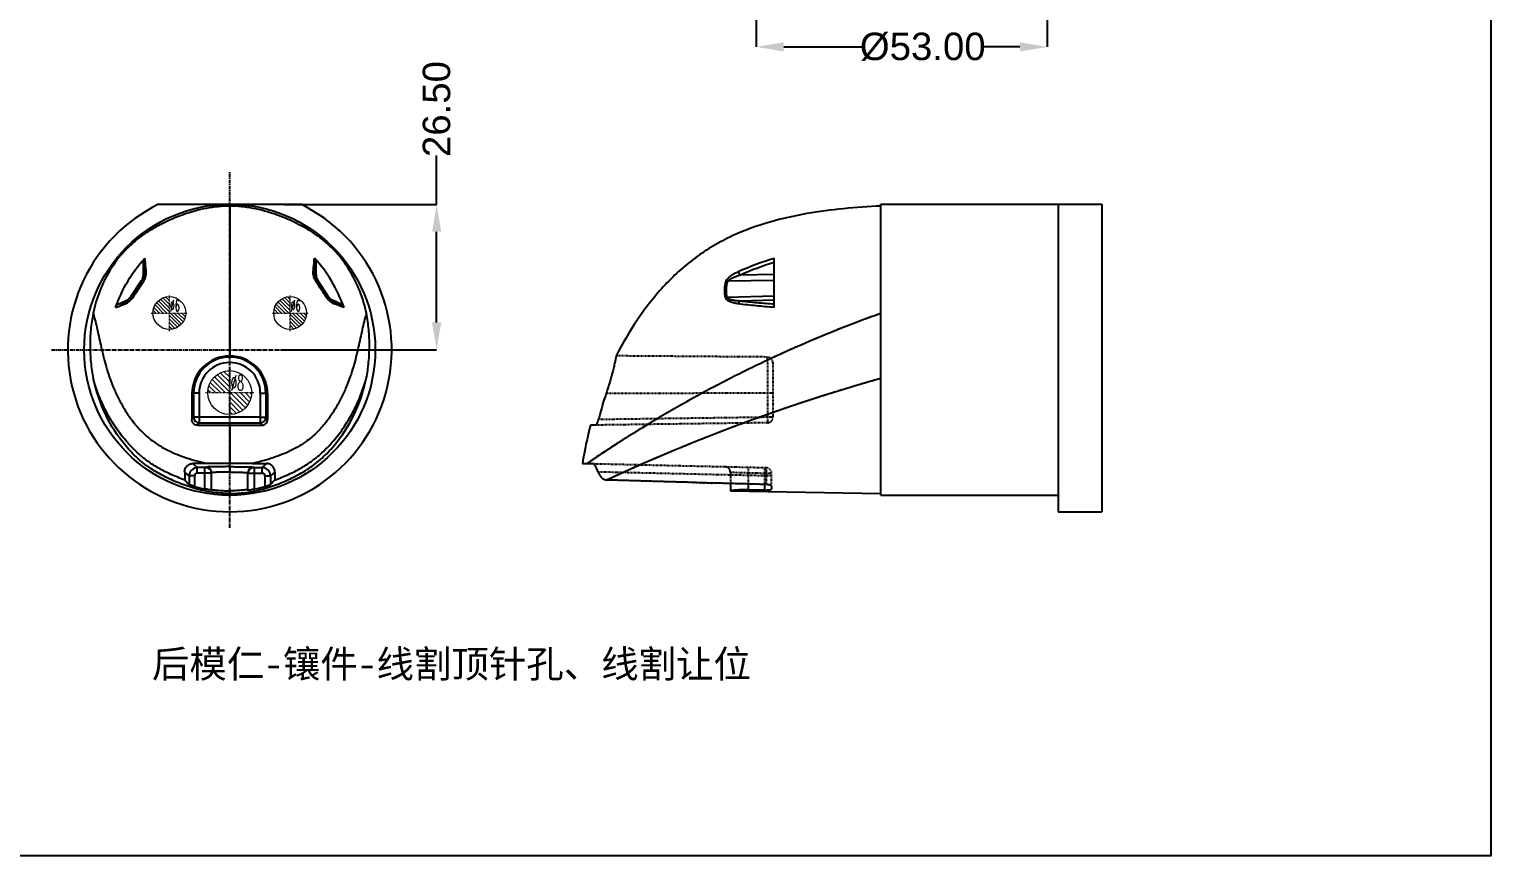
# Model space of a CAD drawing. Header units: millimetres. Extents: x 2617 to 3024, y 1470 to 1771.
# Drawn here: x 2757.8 to 3024, y 1469.7 to 1620.3 of the extents above; entities that cross this region are included whole.
import ezdxf
from ezdxf.enums import TextEntityAlignment as Align

# ---------------------------------------------------------------- set-up
doc = ezdxf.new("R2010")
doc.units = ezdxf.units.MM
doc.linetypes.add('CENTER', pattern=[0.6, 0.375, -0.075, 0.075, -0.075])
doc.linetypes.add('HIDDEN', pattern=[0.2, 0.1, -0.1])
doc.layers.add('DEFAULT_2', color=8, linetype='HIDDEN')
doc.layers.add('epin', color=13, linetype='Continuous', lineweight=9)
doc.styles.get("Standard").update_dxf_attribs({"font": 'arial.ttf'})
doc.styles.add('TXT05', font='txt.shx', dxfattribs={"width": 0.5, "bigfont": 'gbcbig.shx'})
doc.dimstyles.get("Standard").update_dxf_attribs({"dimtxt": 0.18, "dimasz": 0.18, "dimexe": 0.18, "dimexo": 0.0625, "dimgap": 0.09, "dimtad": 0, "dimtih": 1, "dimtoh": 1, "dimzin": 0, "dimdsep": 46, "dimtxsty": 'Standard', "dimcen": 0.09, "dimadec": 0, "dimazin": 0, "dimtfac": 1, "dimtofl": 0, "dimtmove": 0, "dimatfit": 3, "dimfxl": 0, "dimtolj": 1, "dimtzin": 0, "dimarcsym": 0})

# ---------------------------------------------------------------- blocks, each defined once
blk = doc.blocks.new('*D24')
at = {"color": 4, "lineweight": -2, "transparency": 16777216}
for p, q in [((2890.2, 1640.23), (2890.2, 1617.03)), ((2943.2, 1640.23), (2943.2, 1617.03)), ((2895.2, 1617.03), (2909.37, 1617.03)), ((2938.2, 1617.03), (2931.66, 1617.03))]:
    blk.add_line(p, q, dxfattribs=at)
at = {"color": 4, "transparency": 16777216}
for points in [[(2895.2, 1617.86), (2895.2, 1616.2), (2890.2, 1617.03)], [(2938.2, 1617.86), (2938.2, 1616.2), (2943.2, 1617.03)]]:
    blk.add_solid(points, dxfattribs=at)
at = {"layer": 'Defpoints', "color": 0, "transparency": 16777216}
for p in [(2890.2, 1640.23), (2943.2, 1640.23), (2890.2, 1617.03)]:
    blk.add_point(p, dxfattribs=at)
at = {"color": 6, "transparency": 16777216, "insert": (2920.51, 1617.03), "char_height": 5, "attachment_point": 5}
blk.add_mtext('\\A1;%%c53.00', dxfattribs=at)
blk = doc.blocks.new('epin_ejp_8')
at = {"layer": 'epin'}
h = blk.add_hatch(dxfattribs=at)
h.set_pattern_fill('_ANSI31', color=123, scale=0.2, angle=90, style=0)
h.set_pattern_definition([(135, (-1217.56114, 35.9661), (-0.4490128, -0.4490128), [])])
h.paths.add_polyline_path([(0, 4, 0.414214), (-4, 0), (0, 0)])
h.paths.add_polyline_path([(4, 0), (0, 0), (0, -4, 0.414214)])
at = {"layer": 'epin', "color": 1, "linetype": 'CENTER', "ltscale": 0.248791}
for p, q in [((0, -4.4), (0, 4.4)), ((-4.4, 0), (4.4, 0))]:
    blk.add_line(p, q, dxfattribs=at)
at = {"layer": 'epin'}
blk.add_circle((0, 0), 4, dxfattribs=at)
at = {"layer": 'epin', "color": 6, "style": 'TXT05', "width": 0.5}
blk.add_text('%%c8', height=2.8, dxfattribs=at).set_placement((0.16, 0.4))
blk = doc.blocks.new('epin_ejp_6')
at = {"layer": 'epin'}
h = blk.add_hatch(dxfattribs=at)
h.set_pattern_fill('_ANSI31', color=123, scale=0.15, angle=90, style=0)
h.set_pattern_definition([(135, (-648.39147, -667.1919), (-0.3367596, -0.3367596), [])])
h.paths.add_polyline_path([(0, 3, 0.4142136), (-3, 0), (0, 0)])
h.paths.add_polyline_path([(3, 0), (0, 0), (0, -3, 0.4142136)])
at = {"layer": 'epin', "color": 1, "linetype": 'CENTER', "ltscale": 0.12}
for p, q in [((0, -3.3), (0, 3.3)), ((-3.3, 0), (3.3, 0))]:
    blk.add_line(p, q, dxfattribs=at)
at = {"layer": 'epin'}
blk.add_circle((0, 0), 3, dxfattribs=at)
at = {"layer": 'epin', "color": 6, "style": 'TXT05', "width": 0.5}
blk.add_text('%%c6', height=2.1, dxfattribs=at).set_placement((0.995, 1.35), align=Align.MIDDLE)
blk = doc.blocks.new('*D35')
at = {"color": 4, "lineweight": -2, "transparency": 16777216}
for p, q in [((2831.98, 1588.35), (2831.98, 1597.24)), ((2804.15, 1588.35), (2831.98, 1588.35)), ((2831.98, 1566.85), (2831.98, 1583.35)), ((2804.15, 1561.85), (2831.98, 1561.85))]:
    blk.add_line(p, q, dxfattribs=at)
at = {"color": 4, "transparency": 16777216}
for points in [[(2831.15, 1583.35), (2832.82, 1583.35), (2831.98, 1588.35)], [(2831.15, 1566.85), (2832.82, 1566.85), (2831.98, 1561.85)]]:
    blk.add_solid(points, dxfattribs=at)
at = {"layer": 'Defpoints', "color": 0, "transparency": 16777216}
for p in [(2804.15, 1588.35), (2804.15, 1561.85), (2831.98, 1561.85)]:
    blk.add_point(p, dxfattribs=at)
at = {"color": 6, "transparency": 16777216, "insert": (2831.98, 1605.71), "char_height": 5, "attachment_point": 5, "rotation": 90}
blk.add_mtext('\\A1;26.50', dxfattribs=at)

msp = doc.modelspace()

# ---------------------------------------------------------------- linework, layer by layer
at = {"color": 1, "linetype": 'CENTER', "ltscale": 1.834833}
for p, q in [((2794.3, 1529.404), (2794.3, 1594.304)), ((2761.85, 1561.854), (2826.75, 1561.854))]:
    msp.add_line(p, q, dxfattribs=at)
at = {"color": 7, "linetype": 'Continuous'}
for p, q in [((2781.339, 1588.354), (2807.262, 1588.354)), ((2794.3, 1588.034), (2794.3, 1587.661)), ((2794.3, 1587.661), (2794.3, 1560.738)), ((2912.875, 1535.354), (2912.875, 1588.354)), ((2912.875, 1588.354), (2953.155, 1588.354)), ((2945.155, 1588.354), (2945.155, 1532.355)), ((2953.155, 1588.354), (2953.155, 1532.354)), ((2893.471, 1569.576), (2893.443, 1578.531)), ((2778.572, 1575.555), (2778.572, 1577.806)), ((2810.029, 1575.555), (2810.029, 1577.806)), ((2776.362, 1571.608), (2778.239, 1574.448)), ((2778.239, 1574.448), (2778.533, 1574.333)), ((2778.572, 1575.555), (2778.791, 1575.47)), ((2810.029, 1575.555), (2809.81, 1575.47)), ((2810.362, 1574.448), (2810.067, 1574.333)), ((2812.239, 1571.608), (2810.362, 1574.448)), ((2893.456, 1574.448), (2885.024, 1574.333)), ((2893.453, 1575.555), (2887.195, 1575.47)), ((2773.995, 1570.143), (2775.567, 1570.911)), ((2775.567, 1570.911), (2775.718, 1570.72)), ((2776.362, 1571.608), (2776.566, 1571.349)), ((2812.239, 1571.608), (2812.034, 1571.349)), ((2813.033, 1570.911), (2812.883, 1570.72)), ((2814.606, 1570.143), (2813.033, 1570.911)), ((2893.465, 1571.608), (2884.914, 1571.349)), ((2893.467, 1570.911), (2887.178, 1570.72)), ((2787.727, 1553.963), (2787.42, 1553.871)), ((2787.727, 1553.963), (2787.727, 1549.561)), ((2788.732, 1553.966), (2788.732, 1548.556)), ((2799.868, 1553.966), (2799.868, 1548.556)), ((2800.873, 1553.963), (2800.873, 1549.561)), ((2800.873, 1553.963), (2801.181, 1553.871)), ((2787.727, 1549.561), (2787.405, 1549.142)), ((2799.868, 1549.564), (2788.732, 1549.564)), ((2800.873, 1549.561), (2801.196, 1549.142)), ((2788.732, 1548.556), (2788.404, 1548.13)), ((2788.732, 1548.556), (2799.868, 1548.556)), ((2794.3, 1548.117), (2794.3, 1541.161)), ((2799.868, 1548.556), (2800.196, 1548.13)), ((2860.925, 1548.13), (2859.992, 1548.117)), ((2786.888, 1538.883), (2786.088, 1539.587)), ((2786.888, 1538.883), (2786.888, 1537.308)), ((2787.567, 1541.119), (2788.395, 1540.39)), ((2787.893, 1538.886), (2787.893, 1536.977)), ((2788.395, 1539.389), (2788.395, 1540.39)), ((2789.778, 1540.39), (2788.395, 1540.39)), ((2789.778, 1539.389), (2788.395, 1539.389)), ((2789.778, 1536.508), (2789.778, 1540.39)), ((2790.702, 1539.389), (2789.778, 1539.389)), ((2789.979, 1540.463), (2789.979, 1540.395)), ((2790.984, 1539.39), (2790.702, 1539.389)), ((2790.984, 1536.365), (2790.984, 1539.459)), ((2794.3, 1540.563), (2794.3, 1539.561)), ((2797.617, 1536.365), (2797.617, 1539.459)), ((2797.617, 1539.39), (2797.899, 1539.389)), ((2797.899, 1539.389), (2798.823, 1539.389)), ((2798.622, 1540.463), (2798.622, 1540.395)), ((2798.823, 1540.39), (2800.206, 1540.39)), ((2798.823, 1536.508), (2798.823, 1540.39)), ((2798.823, 1539.389), (2800.206, 1539.389)), ((2800.206, 1540.39), (2801.033, 1541.119)), ((2800.206, 1539.389), (2800.206, 1540.39)), ((2800.708, 1538.886), (2800.708, 1536.977)), ((2802.513, 1539.587), (2801.713, 1538.883)), ((2801.713, 1538.883), (2801.713, 1537.308)), ((2858.531, 1541.161), (2860.365, 1541.119)), ((2794.3, 1536.162), (2794.3, 1535.674)), ((2885.475, 1537.489), (2885.479, 1536.162)), ((2885.479, 1536.162), (2912.875, 1535.674)), ((2888.795, 1536.365), (2888.792, 1537.397)), ((2891.76, 1536.311), (2888.795, 1536.365)), ((2891.76, 1536.311), (2891.757, 1537.307)), ((2892.964, 1536.977), (2892.965, 1536.508)), ((2912.875, 1535.354), (2945.155, 1535.354)), ((2945.155, 1532.354), (2953.155, 1532.354))]:
    msp.add_line(p, q, dxfattribs=at)
msp.add_lwpolyline([(2617.107, 1770.826), (3023.961, 1770.826), (3023.961, 1469.677), (2617.107, 1469.677)], close=True)
msp.add_circle((2794.3, 1561.854), 26.5, dxfattribs=at)
for centre, radius, start, end in [((2794.3, 1561.854), 29.5, 116.06384, 63.93616), ((2618.305, 1677.832), 190.749, 326.06603, 327.13959), ((2568.195, 1712.113), 251.514, 325.94456, 326.7929), ((3020.406, 1712.113), 251.514, 213.2071, 214.05544), ((2970.295, 1677.832), 190.749, 212.86041, 213.93397), ((2764.951, 1600.012), 31.208, 286.84395, 290.18058), ((2774.243, 1572.845), 2.815, 291.54661, 325.89464), ((2814.358, 1572.845), 2.815, 214.10536, 248.45339), ((2823.649, 1600.012), 31.208, 249.81942, 253.15605), ((2885.3, 1569.554), 1.836, 102.1356, 111.11792), ((2794.306, 1553.853), 6.886, 0.14931, 179.85069), ((2794.3, 1553.963), 6.573, 0.00014, 179.99986), ((2794.3, 1553.966), 5.568, 0.00033, 179.99967), ((2797.152, 1562.335), 28.301, 191.62885, 206.29488), ((2791.503, 1562.316), 28.243, 333.69011, 348.38569), ((3003.243, 1236.618), 332.527, 105.769, 114.94363), ((2788.732, 1549.561), 1.005, 180.00906, 269.99122), ((2799.868, 1549.561), 1.005, 270.00878, 359.99094), ((2794.498, 3007.414), 1459.297, 269.760754, 269.99225), ((2794.103, 3007.414), 1459.297, 270.00775, 270.239246), ((2932.156, 1529.331), 74.57, 165.40902, 170.87227), ((2788.396, 1538.883), 1.508, 90.02688, 179.97283), ((2788.395, 1538.886), 0.502, 89.99218, 180.00754), ((2789.979, 1539.458), 1.005, 0.0087, 90.00756), ((2789.979, 1539.39), 1.005, 0.02377, 90.0008), ((2794.498, 1067.488), 473.673, 90.02397, 90.52654), ((2794.102, 1067.488), 473.673, 89.47346, 89.97603), ((2798.622, 1539.458), 1.005, 89.99244, 179.9913), ((2798.622, 1539.39), 1.005, 89.9992, 179.97623), ((2800.205, 1538.883), 1.508, 0.02717, 89.97312), ((2800.206, 1538.886), 0.502, 359.99246, 90.00782), ((2822.204, 1570.748), 48.636, 222.12046, 223.43653), ((2794.933, 1561.262), 25.285, 253.83318, 258.23621), ((2793.668, 1561.262), 25.285, 281.76379, 286.16682), ((2766.727, 1570.442), 48.186, 316.55732, 317.88569)]:
    msp.add_arc(centre, radius, start, end, dxfattribs=at)
for centre, major_axis, ratio, start_param, end_param in [((2776.561, 1575.556), (1.927, -0.575), 0.9993317, -0.2939076, 0.2898369), ((2812.04, 1575.556), (1.927, 0.575), 0.9993317, 2.8517557, 3.4355003), ((2774.685, 1572.718), (-1.332, 1.507), 0.9993462, -3.4114464, -2.8792204), ((2813.916, 1572.718), (1.332, 1.507), 0.9993462, -3.4039649, -2.8717389)]:
    msp.add_ellipse(centre, major_axis=major_axis, ratio=ratio, start_param=start_param, end_param=end_param, dxfattribs=at)
for points, knots in [([(2794.3, 1588.034), (2792.876, 1588.034), (2790.733, 1587.808), (2787.957, 1587.157), (2785.916, 1586.511), (2783.92, 1585.739), (2781.976, 1584.843), (2780.097, 1583.817), (2778.302, 1582.649), (2776.619, 1581.323), (2774.568, 1579.337), (2772.416, 1576.465), (2770.515, 1572.615), (2769.702, 1569.867), (2769.417, 1568.471)], [0, 0, 0, 0, 0.1249389, 0.1874633, 0.249986, 0.3125144, 0.3750352, 0.4375612, 0.5000986, 0.5626313, 0.6251757, 0.7501022, 0.8750449, 1, 1, 1, 1]), ([(2819.184, 1568.473), (2818.898, 1569.869), (2818.085, 1572.617), (2816.183, 1576.466), (2814.032, 1579.338), (2811.981, 1581.324), (2810.298, 1582.65), (2808.503, 1583.817), (2806.624, 1584.844), (2804.68, 1585.739), (2802.684, 1586.511), (2800.643, 1587.157), (2797.867, 1587.808), (2795.725, 1588.034), (2794.3, 1588.034)], [0, 0, 0, 0, 0.1249554, 0.2498984, 0.374825, 0.4373693, 0.4999021, 0.5624394, 0.6249654, 0.6874863, 0.7500145, 0.8125372, 0.8750614, 1, 1, 1, 1]), ([(2912.875, 1588.034), (2910.605, 1587.923), (2906.093, 1587.626), (2899.323, 1586.747), (2892.494, 1585.227), (2886.802, 1583.179), (2882.339, 1580.837), (2877.964, 1577.945), (2874.067, 1574.367), (2870.701, 1570.382), (2867.714, 1566.266), (2865.804, 1562.984), (2864.682, 1560.738)], [0, 0, 0, 0, 0.1160912, 0.2308879, 0.3484143, 0.4728838, 0.5384857, 0.6054566, 0.7403699, 0.8067436, 0.8717598, 1, 1, 1, 1]), ([(2773.476, 1569.576), (2774.089, 1571.215), (2775.577, 1574.401), (2777.659, 1577.254), (2778.854, 1578.531)], [0, 0, 0, 0, 0.500171, 1, 1, 1, 1]), ([(2778.572, 1577.806), (2778.572, 1577.938), (2778.621, 1578.204), (2778.764, 1578.435), (2778.854, 1578.531)], [0, 0, 0, 0, 0.5001133, 1, 1, 1, 1]), ([(2779.08, 1576.101), (2779.062, 1576.334), (2778.996, 1577.144), (2778.919, 1577.954), (2778.854, 1578.531)], [0, 0, 0, 0, 0.2865492, 1, 1, 1, 1]), ([(2809.52, 1576.101), (2809.538, 1576.334), (2809.604, 1577.144), (2809.682, 1577.954), (2809.746, 1578.531)], [0, 0, 0, 0, 0.2865492, 1, 1, 1, 1]), ([(2815.125, 1569.576), (2814.512, 1571.215), (2813.024, 1574.401), (2810.941, 1577.254), (2809.746, 1578.531)], [0, 0, 0, 0, 0.500171, 1, 1, 1, 1]), ([(2810.029, 1577.806), (2810.029, 1577.938), (2809.98, 1578.204), (2809.836, 1578.435), (2809.746, 1578.531)], [0, 0, 0, 0, 0.5001133, 1, 1, 1, 1]), ([(2778.791, 1575.47), (2778.774, 1575.693), (2778.712, 1576.473), (2778.636, 1577.251), (2778.572, 1577.806)], [0, 0, 0, 0, 0.2860987, 1, 1, 1, 1]), ([(2778.636, 1574.367), (2778.836, 1574.673), (2779.07, 1575.253), (2779.099, 1575.864), (2779.08, 1576.101)], [0, 0, 0, 0, 0.6058288, 1, 1, 1, 1]), ([(2779.08, 1576.101), (2778.993, 1576.02), (2778.848, 1575.824), (2778.792, 1575.586), (2778.791, 1575.47)], [0, 0, 0, 0, 0.5076856, 1, 1, 1, 1]), ([(2809.965, 1574.367), (2809.764, 1574.673), (2809.531, 1575.253), (2809.502, 1575.864), (2809.52, 1576.101)], [0, 0, 0, 0, 0.6058288, 1, 1, 1, 1]), ([(2809.52, 1576.101), (2809.608, 1576.02), (2809.753, 1575.824), (2809.808, 1575.586), (2809.81, 1575.47)], [0, 0, 0, 0, 0.5076856, 1, 1, 1, 1]), ([(2809.81, 1575.47), (2809.827, 1575.693), (2809.889, 1576.473), (2809.964, 1577.251), (2810.029, 1577.806)], [0, 0, 0, 0, 0.2860987, 1, 1, 1, 1]), ([(2884.71, 1574.367), (2884.742, 1574.471), (2884.85, 1574.673), (2885.154, 1575.027), (2885.628, 1575.402), (2886.253, 1575.781), (2886.691, 1575.999), (2886.913, 1576.101)], [0, 0, 0, 0, 0.1137936, 0.235395, 0.4875856, 0.7435391, 1, 1, 1, 1]), ([(2886.913, 1576.101), (2886.932, 1576.056), (2887.024, 1575.844), (2887.119, 1575.634), (2887.195, 1575.47)], [0, 0, 0, 0, 0.2150884, 1, 1, 1, 1]), ([(2778.533, 1574.333), (2778.667, 1574.541), (2778.806, 1574.927), (2778.807, 1575.325), (2778.791, 1575.47)], [0, 0, 0, 0, 0.6292586, 1, 1, 1, 1]), ([(2778.636, 1574.367), (2778.625, 1574.367), (2778.589, 1574.364), (2778.55, 1574.351), (2778.533, 1574.333)], [0, 0, 0, 0, 0.3087765, 1, 1, 1, 1]), ([(2810.067, 1574.333), (2809.934, 1574.541), (2809.795, 1574.927), (2809.794, 1575.325), (2809.81, 1575.47)], [0, 0, 0, 0, 0.6292586, 1, 1, 1, 1]), ([(2809.965, 1574.367), (2809.976, 1574.367), (2810.012, 1574.364), (2810.051, 1574.351), (2810.067, 1574.333)], [0, 0, 0, 0, 0.3087765, 1, 1, 1, 1]), ([(2884.639, 1571.266), (2884.494, 1571.766), (2884.369, 1572.824), (2884.558, 1573.865), (2884.71, 1574.367)], [0, 0, 0, 0, 0.4981662, 1, 1, 1, 1]), ([(2884.71, 1574.367), (2884.736, 1574.367), (2884.841, 1574.363), (2884.946, 1574.349), (2885.024, 1574.333)], [0, 0, 0, 0, 0.2411649, 1, 1, 1, 1]), ([(2884.914, 1571.349), (2884.779, 1571.831), (2884.671, 1572.852), (2884.87, 1573.851), (2885.024, 1574.333)], [0, 0, 0, 0, 0.497557, 1, 1, 1, 1]), ([(2885.024, 1574.333), (2885.066, 1574.42), (2885.207, 1574.57), (2885.539, 1574.805), (2886.009, 1575.041), (2886.595, 1575.274), (2886.994, 1575.407), (2887.195, 1575.47)], [0, 0, 0, 0, 0.1164248, 0.2401831, 0.492459, 0.7461954, 1, 1, 1, 1]), ([(2775.276, 1570.227), (2775.317, 1570.332), (2775.436, 1570.529), (2775.618, 1570.67), (2775.718, 1570.72)], [0, 0, 0, 0, 0.5046216, 1, 1, 1, 1]), ([(2775.718, 1570.72), (2775.835, 1570.757), (2776.164, 1570.901), (2776.435, 1571.156), (2776.566, 1571.349)], [0, 0, 0, 0, 0.3457845, 1, 1, 1, 1]), ([(2776.573, 1571.266), (2776.57, 1571.274), (2776.561, 1571.3), (2776.558, 1571.331), (2776.566, 1571.349)], [0, 0, 0, 0, 0.3092512, 1, 1, 1, 1]), ([(2812.027, 1571.266), (2812.031, 1571.274), (2812.04, 1571.3), (2812.042, 1571.331), (2812.034, 1571.349)], [0, 0, 0, 0, 0.3092512, 1, 1, 1, 1]), ([(2812.883, 1570.72), (2812.765, 1570.757), (2812.436, 1570.901), (2812.166, 1571.156), (2812.034, 1571.349)], [0, 0, 0, 0, 0.3457845, 1, 1, 1, 1]), ([(2813.324, 1570.227), (2813.283, 1570.332), (2813.165, 1570.529), (2812.982, 1570.67), (2812.883, 1570.72)], [0, 0, 0, 0, 0.5046216, 1, 1, 1, 1]), ([(2886.961, 1570.227), (2886.732, 1570.259), (2886.281, 1570.334), (2885.729, 1570.474), (2885.313, 1570.634), (2885.027, 1570.786), (2884.779, 1570.985), (2884.667, 1571.168), (2884.639, 1571.266)], [0, 0, 0, 0, 0.2618732, 0.5182805, 0.6434732, 0.765716, 0.8842587, 1, 1, 1, 1]), ([(2887.178, 1570.72), (2886.971, 1570.735), (2886.559, 1570.773), (2885.953, 1570.859), (2885.458, 1570.977), (2885.103, 1571.131), (2884.95, 1571.264), (2884.914, 1571.349)], [0, 0, 0, 0, 0.2584208, 0.5142613, 0.7648745, 0.8859945, 1, 1, 1, 1]), ([(2886.961, 1570.227), (2886.987, 1570.325), (2887.043, 1570.497), (2887.128, 1570.659), (2887.178, 1570.72)], [0, 0, 0, 0, 0.5657423, 1, 1, 1, 1]), ([(2893.47, 1570.143), (2892.411, 1570.216), (2890.311, 1570.374), (2888.215, 1570.587), (2887.178, 1570.72)], [0, 0, 0, 0, 0.5036581, 1, 1, 1, 1]), ([(2769.417, 1568.471), (2769.217, 1567.499), (2768.939, 1565.528), (2768.815, 1562.55), (2768.954, 1559.572), (2769.233, 1557.602), (2769.433, 1556.63)], [0, 0, 0, 0, 0.2499727, 0.5000131, 0.7500447, 1, 1, 1, 1]), ([(2769.418, 1568.481), (2769.712, 1567.508), (2770.219, 1565.45), (2770.899, 1562.202), (2771.595, 1559.337), (2772.355, 1556.932), (2773.081, 1555.031), (2773.976, 1553.083), (2775.06, 1551.089), (2776.394, 1549.061), (2777.774, 1547.421), (2779.096, 1546.153), (2780.692, 1544.864), (2783.1, 1543.42), (2786.453, 1542.084), (2788.884, 1541.45), (2790.146, 1541.141)], [0, 0, 0, 0, 0.082375, 0.171719, 0.2690934, 0.3212681, 0.3761352, 0.4339431, 0.4949973, 0.5600218, 0.6304068, 0.6682718, 0.7084138, 0.7964882, 0.8947183, 1, 1, 1, 1]), ([(2773.476, 1569.576), (2773.606, 1569.618), (2774.212, 1569.82), (2774.81, 1570.042), (2775.276, 1570.227)], [0, 0, 0, 0, 0.2144681, 1, 1, 1, 1]), ([(2773.476, 1569.576), (2773.522, 1569.698), (2773.662, 1569.926), (2773.877, 1570.086), (2773.995, 1570.143)], [0, 0, 0, 0, 0.499921, 1, 1, 1, 1]), ([(2819.182, 1568.483), (2818.888, 1567.51), (2818.381, 1565.452), (2817.702, 1562.204), (2817.005, 1559.339), (2816.246, 1556.933), (2815.519, 1555.033), (2814.624, 1553.084), (2813.54, 1551.09), (2812.206, 1549.062), (2810.826, 1547.421), (2809.504, 1546.153), (2807.909, 1544.864), (2805.5, 1543.42), (2802.148, 1542.084), (2799.716, 1541.45), (2798.455, 1541.141)], [0, 0, 0, 0, 0.0823757, 0.1717196, 0.2690943, 0.3212695, 0.3761375, 0.4339467, 0.4950023, 0.560028, 0.6304139, 0.668279, 0.7084208, 0.7964938, 0.8947214, 1, 1, 1, 1]), ([(2815.125, 1569.576), (2814.995, 1569.618), (2814.389, 1569.82), (2813.79, 1570.042), (2813.324, 1570.227)], [0, 0, 0, 0, 0.2144681, 1, 1, 1, 1]), ([(2815.125, 1569.576), (2815.079, 1569.698), (2814.938, 1569.926), (2814.723, 1570.086), (2814.606, 1570.143)], [0, 0, 0, 0, 0.499921, 1, 1, 1, 1]), ([(2819.168, 1556.63), (2819.368, 1557.602), (2819.647, 1559.572), (2819.786, 1562.551), (2819.662, 1565.53), (2819.383, 1567.501), (2819.184, 1568.473)], [0, 0, 0, 0, 0.249955, 0.499986, 0.7500272, 1, 1, 1, 1]), ([(2912.875, 1568.483), (2907.642, 1566.608), (2899.893, 1563.517), (2889.826, 1558.864), (2882.472, 1555.138), (2875.407, 1551.242), (2869.82, 1547.911), (2865.727, 1545.342), (2863.16, 1543.682), (2861.093, 1542.308), (2859.904, 1541.492), (2859.397, 1541.141)], [0, 0, 0, 0, 0.2768973, 0.415131, 0.5524107, 0.6874581, 0.8169776, 0.8763771, 0.9281511, 0.9693014, 1, 1, 1, 1]), ([(2893.471, 1569.576), (2892.375, 1569.657), (2890.201, 1569.835), (2888.033, 1570.076), (2886.961, 1570.227)], [0, 0, 0, 0, 0.5038161, 1, 1, 1, 1]), ([(2864.682, 1560.738), (2864.683, 1560.738), (2864.68, 1560.733), (2864.681, 1560.729), (2864.678, 1560.717), (2864.674, 1560.695), (2864.665, 1560.655), (2864.653, 1560.595), (2864.638, 1560.519), (2864.618, 1560.426), (2864.596, 1560.316), (2864.559, 1560.139), (2864.504, 1559.879), (2864.427, 1559.523), (2864.335, 1559.114), (2864.228, 1558.654), (2864.105, 1558.15), (2863.915, 1557.403), (2863.642, 1556.403), (2863.267, 1555.154), (2862.988, 1554.302), (2862.84, 1553.871)], [0, 0, 0, 0, 0.0003087, 0.001234, 0.0027748, 0.0049299, 0.0110784, 0.0196628, 0.0306572, 0.0440336, 0.0597532, 0.0777727, 0.1205092, 0.1717748, 0.231014, 0.2975896, 0.3707899, 0.4498408, 0.6221836, 0.8078177, 1, 1, 1, 1]), ([(2786.129, 1538.128), (2785.263, 1538.438), (2783.63, 1539.1), (2781.38, 1540.223), (2779.466, 1541.442), (2777.874, 1542.724), (2776.528, 1544.012), (2775.027, 1545.664), (2773.486, 1547.699), (2772.027, 1550.114), (2770.603, 1553.031), (2769.827, 1555.217), (2769.433, 1556.63)], [0, 0, 0, 0, 0.1063096, 0.2032403, 0.2900681, 0.3678579, 0.4390038, 0.5051279, 0.6254716, 0.733146, 0.8305581, 1, 1, 1, 1]), ([(2802.471, 1538.128), (2803.338, 1538.438), (2804.971, 1539.1), (2807.22, 1540.223), (2809.134, 1541.442), (2810.727, 1542.724), (2812.073, 1544.012), (2813.574, 1545.664), (2815.114, 1547.699), (2816.574, 1550.114), (2817.998, 1553.03), (2818.773, 1555.217), (2819.168, 1556.63)], [0, 0, 0, 0, 0.1063099, 0.2032409, 0.2900689, 0.3678587, 0.4390047, 0.5051288, 0.6254724, 0.7331466, 0.8305586, 1, 1, 1, 1]), ([(2787.42, 1553.871), (2787.418, 1553.481), (2787.413, 1551.905), (2787.408, 1550.329), (2787.405, 1549.142)], [0, 0, 0, 0, 0.2472161, 1, 1, 1, 1]), ([(2788.732, 1553.966), (2788.605, 1553.966), (2788.42, 1553.966), (2788.184, 1553.966), (2788.034, 1553.966), (2787.911, 1553.964), (2787.818, 1553.966), (2787.761, 1553.962), (2787.734, 1553.965), (2787.727, 1553.963)], [0, 0, 0, 0, 0.3802786, 0.5523231, 0.7034235, 0.8278503, 0.9208854, 0.9790017, 1, 1, 1, 1]), ([(2799.868, 1553.966), (2799.996, 1553.966), (2800.181, 1553.966), (2800.416, 1553.966), (2800.566, 1553.966), (2800.69, 1553.964), (2800.782, 1553.966), (2800.839, 1553.962), (2800.867, 1553.965), (2800.873, 1553.963)], [0, 0, 0, 0, 0.3802786, 0.5523231, 0.7034235, 0.8278503, 0.9208854, 0.9790017, 1, 1, 1, 1]), ([(2801.181, 1553.871), (2801.183, 1553.481), (2801.188, 1551.905), (2801.193, 1550.329), (2801.196, 1549.142)], [0, 0, 0, 0, 0.2472161, 1, 1, 1, 1]), ([(2790.933, 1535.938), (2789.92, 1536.094), (2787.912, 1536.537), (2785.487, 1537.38), (2783.602, 1538.188), (2781.754, 1539.077), (2779.98, 1540.118), (2778.342, 1541.354), (2776.803, 1542.711), (2774.364, 1545.349), (2772.688, 1547.964), (2771.78, 1549.798)], [0, 0, 0, 0, 0.1250331, 0.2500832, 0.3126311, 0.3751772, 0.5001986, 0.5627441, 0.625289, 0.7503194, 1, 1, 1, 1]), ([(2788.732, 1549.564), (2788.605, 1549.564), (2788.42, 1549.564), (2788.184, 1549.563), (2788.034, 1549.563), (2787.911, 1549.562), (2787.818, 1549.563), (2787.761, 1549.56), (2787.734, 1549.563), (2787.727, 1549.561)], [0, 0, 0, 0, 0.3802798, 0.5523245, 0.7034252, 0.8278519, 0.9208867, 0.9790023, 1, 1, 1, 1]), ([(2797.668, 1535.938), (2798.68, 1536.094), (2800.688, 1536.537), (2803.113, 1537.38), (2804.998, 1538.188), (2806.846, 1539.077), (2808.621, 1540.118), (2810.259, 1541.354), (2811.798, 1542.711), (2814.237, 1545.349), (2815.913, 1547.964), (2816.821, 1549.798)], [0, 0, 0, 0, 0.1250331, 0.2500832, 0.3126311, 0.3751772, 0.5001986, 0.5627441, 0.625289, 0.7503194, 1, 1, 1, 1]), ([(2799.868, 1549.564), (2799.996, 1549.564), (2800.181, 1549.564), (2800.416, 1549.563), (2800.566, 1549.563), (2800.69, 1549.562), (2800.782, 1549.563), (2800.839, 1549.56), (2800.867, 1549.563), (2800.873, 1549.561)], [0, 0, 0, 0, 0.3802798, 0.5523245, 0.7034252, 0.8278519, 0.9208867, 0.9790023, 1, 1, 1, 1]), ([(2788.404, 1548.13), (2788.273, 1548.13), (2788.011, 1548.184), (2787.68, 1548.408), (2787.457, 1548.743), (2787.405, 1549.009), (2787.405, 1549.142)], [0, 0, 0, 0, 0.2501968, 0.4970036, 0.7455675, 1, 1, 1, 1]), ([(2800.196, 1548.13), (2800.327, 1548.13), (2800.59, 1548.184), (2800.921, 1548.408), (2801.143, 1548.743), (2801.196, 1549.009), (2801.196, 1549.142)], [0, 0, 0, 0, 0.2501968, 0.4970036, 0.7455675, 1, 1, 1, 1]), ([(2860.925, 1548.13), (2860.978, 1548.13), (2861.1, 1548.232), (2861.234, 1548.447), (2861.373, 1548.765), (2861.444, 1549.009), (2861.475, 1549.142)], [0, 0, 0, 0, 0.1332623, 0.3565165, 0.6559304, 1, 1, 1, 1]), ([(2786.088, 1539.587), (2786.086, 1539.786), (2786.16, 1540.184), (2786.486, 1540.69), (2786.978, 1541.033), (2787.371, 1541.117), (2787.567, 1541.119)], [0, 0, 0, 0, 0.2531143, 0.5017936, 0.7500322, 1, 1, 1, 1]), ([(2786.088, 1539.587), (2786.089, 1539.413), (2786.092, 1539.158), (2786.098, 1538.829), (2786.102, 1538.611), (2786.108, 1538.423), (2786.113, 1538.291), (2786.118, 1538.21), (2786.121, 1538.169), (2786.125, 1538.144), (2786.127, 1538.131), (2786.129, 1538.128)], [0, 0, 0, 0, 0.3576139, 0.5236712, 0.6756402, 0.8068544, 0.9088193, 0.9463488, 0.9740964, 0.9918488, 1, 1, 1, 1]), ([(2787.893, 1538.886), (2787.766, 1538.886), (2787.533, 1538.886), (2787.257, 1538.886), (2787.076, 1538.885), (2786.983, 1538.885), (2786.924, 1538.883), (2786.896, 1538.884), (2786.888, 1538.883)], [0, 0, 0, 0, 0.3767617, 0.6980179, 0.8225356, 0.9164892, 0.9763858, 1, 1, 1, 1]), ([(2790.146, 1541.141), (2789.929, 1541.139), (2789.069, 1541.132), (2788.21, 1541.125), (2787.567, 1541.119)], [0, 0, 0, 0, 0.2523258, 1, 1, 1, 1]), ([(2789.979, 1540.395), (2789.979, 1540.394), (2789.971, 1540.395), (2789.962, 1540.392), (2789.942, 1540.392), (2789.907, 1540.391), (2789.851, 1540.391), (2789.803, 1540.39), (2789.778, 1540.39)], [0, 0, 0, 0, 0.0197106, 0.0767176, 0.1691108, 0.2933998, 0.6175902, 1, 1, 1, 1]), ([(2794.3, 1540.563), (2794.019, 1540.563), (2793.468, 1540.562), (2792.668, 1540.556), (2791.93, 1540.547), (2791.368, 1540.537), (2790.97, 1540.527), (2790.718, 1540.519), (2790.501, 1540.511), (2790.32, 1540.502), (2790.178, 1540.494), (2790.084, 1540.486), (2790.029, 1540.479), (2790.002, 1540.474), (2789.988, 1540.47), (2789.979, 1540.466), (2789.979, 1540.463)], [0, 0, 0, 0, 0.1949021, 0.3823033, 0.5550158, 0.7063997, 0.7722421, 0.8306536, 0.8810739, 0.9230238, 0.9561062, 0.9800172, 0.9884707, 0.9945724, 0.9983492, 1, 1, 1, 1]), ([(2794.3, 1539.561), (2794.085, 1539.561), (2793.661, 1539.56), (2793.047, 1539.554), (2792.481, 1539.545), (2792.049, 1539.535), (2791.745, 1539.524), (2791.551, 1539.516), (2791.385, 1539.508), (2791.245, 1539.499), (2791.138, 1539.49), (2791.055, 1539.481), (2791.014, 1539.472), (2790.984, 1539.465), (2790.984, 1539.459)], [0, 0, 0, 0, 0.1947938, 0.3820892, 0.5547028, 0.7060029, 0.7718132, 0.8302016, 0.8806107, 0.9225654, 0.9556743, 0.9796443, 0.9943195, 1, 1, 1, 1]), ([(2794.3, 1540.563), (2794.581, 1540.563), (2795.133, 1540.562), (2795.933, 1540.556), (2796.671, 1540.547), (2797.233, 1540.537), (2797.63, 1540.527), (2797.882, 1540.519), (2798.099, 1540.511), (2798.28, 1540.502), (2798.423, 1540.494), (2798.517, 1540.486), (2798.571, 1540.479), (2798.598, 1540.474), (2798.613, 1540.47), (2798.622, 1540.466), (2798.622, 1540.463)], [0, 0, 0, 0, 0.1949021, 0.3823033, 0.5550158, 0.7063997, 0.7722421, 0.8306536, 0.8810739, 0.9230238, 0.9561062, 0.9800172, 0.9884707, 0.9945724, 0.9983492, 1, 1, 1, 1]), ([(2794.3, 1539.561), (2794.516, 1539.561), (2794.939, 1539.56), (2795.554, 1539.554), (2796.12, 1539.545), (2796.551, 1539.535), (2796.856, 1539.524), (2797.049, 1539.516), (2797.216, 1539.508), (2797.355, 1539.499), (2797.463, 1539.49), (2797.546, 1539.481), (2797.587, 1539.472), (2797.617, 1539.465), (2797.617, 1539.459)], [0, 0, 0, 0, 0.1947938, 0.3820892, 0.5547028, 0.7060029, 0.7718132, 0.8302016, 0.8806107, 0.9225654, 0.9556743, 0.9796443, 0.9943195, 1, 1, 1, 1]), ([(2798.455, 1541.141), (2798.672, 1541.139), (2799.531, 1541.132), (2800.391, 1541.125), (2801.033, 1541.119)], [0, 0, 0, 0, 0.2523258, 1, 1, 1, 1]), ([(2798.622, 1540.395), (2798.622, 1540.394), (2798.63, 1540.395), (2798.638, 1540.392), (2798.658, 1540.392), (2798.694, 1540.391), (2798.75, 1540.391), (2798.797, 1540.39), (2798.823, 1540.39)], [0, 0, 0, 0, 0.0197106, 0.0767176, 0.1691108, 0.2933998, 0.6175902, 1, 1, 1, 1]), ([(2800.708, 1538.886), (2800.834, 1538.886), (2801.068, 1538.886), (2801.343, 1538.886), (2801.524, 1538.885), (2801.617, 1538.885), (2801.677, 1538.883), (2801.705, 1538.884), (2801.713, 1538.883)], [0, 0, 0, 0, 0.3767617, 0.6980179, 0.8225356, 0.9164892, 0.9763858, 1, 1, 1, 1]), ([(2802.513, 1539.587), (2802.515, 1539.786), (2802.441, 1540.184), (2802.115, 1540.69), (2801.623, 1541.033), (2801.229, 1541.117), (2801.033, 1541.119)], [0, 0, 0, 0, 0.2531143, 0.5017936, 0.7500322, 1, 1, 1, 1]), ([(2802.513, 1539.587), (2802.511, 1539.413), (2802.508, 1539.158), (2802.503, 1538.829), (2802.498, 1538.611), (2802.493, 1538.423), (2802.488, 1538.291), (2802.483, 1538.21), (2802.48, 1538.169), (2802.476, 1538.144), (2802.474, 1538.131), (2802.471, 1538.128)], [0, 0, 0, 0, 0.3576139, 0.5236712, 0.6756402, 0.8068544, 0.9088193, 0.9463488, 0.9740964, 0.9918488, 1, 1, 1, 1]), ([(2861.42, 1539.587), (2861.347, 1539.786), (2861.192, 1540.154), (2860.968, 1540.575), (2860.775, 1540.847), (2860.615, 1541.023), (2860.462, 1541.116), (2860.365, 1541.119)], [0, 0, 0, 0, 0.3308101, 0.6232264, 0.7453608, 0.848237, 1, 1, 1, 1]), ([(2861.42, 1539.587), (2861.486, 1539.408), (2861.641, 1539.057), (2861.97, 1538.582), (2862.432, 1538.223), (2862.817, 1538.134), (2863.007, 1538.128)], [0, 0, 0, 0, 0.2506676, 0.5010335, 0.7507031, 1, 1, 1, 1]), ([(2787.893, 1536.977), (2787.768, 1537.013), (2787.587, 1537.067), (2787.356, 1537.141), (2787.207, 1537.19), (2787.082, 1537.233), (2786.995, 1537.264), (2786.942, 1537.284), (2786.916, 1537.295), (2786.899, 1537.302), (2786.89, 1537.306), (2786.888, 1537.308)], [0, 0, 0, 0, 0.3678937, 0.5364901, 0.6869425, 0.8134962, 0.9107436, 0.9468692, 0.9740101, 0.9917823, 1, 1, 1, 1]), ([(2790.705, 1536.342), (2790.641, 1536.351), (2790.331, 1536.399), (2790.022, 1536.457), (2789.778, 1536.508)], [0, 0, 0, 0, 0.2055182, 1, 1, 1, 1]), ([(2790.984, 1536.311), (2790.984, 1536.31), (2790.974, 1536.31), (2790.964, 1536.31), (2790.94, 1536.312), (2790.909, 1536.315), (2790.869, 1536.32), (2790.8, 1536.329), (2790.745, 1536.336), (2790.705, 1536.342)], [0, 0, 0, 0, 0.0167146, 0.0650902, 0.1455445, 0.2575139, 0.4001949, 0.5724325, 1, 1, 1, 1]), ([(2790.984, 1536.365), (2790.984, 1536.366), (2790.991, 1536.368), (2791.002, 1536.368), (2791.023, 1536.368), (2791.065, 1536.366), (2791.137, 1536.36), (2791.246, 1536.349), (2791.385, 1536.334), (2791.552, 1536.317), (2791.745, 1536.297), (2792.05, 1536.268), (2792.481, 1536.231), (2793.047, 1536.193), (2793.661, 1536.168), (2794.084, 1536.162), (2794.3, 1536.162)], [0, 0, 0, 0, 0.0013914, 0.0050138, 0.0110161, 0.0194118, 0.0433081, 0.0764796, 0.1185806, 0.1691813, 0.2277656, 0.2937486, 0.4452752, 0.6179578, 0.8052352, 1, 1, 1, 1]), ([(2797.617, 1536.365), (2797.617, 1536.366), (2797.609, 1536.368), (2797.599, 1536.368), (2797.578, 1536.368), (2797.536, 1536.366), (2797.463, 1536.36), (2797.354, 1536.349), (2797.215, 1536.334), (2797.049, 1536.317), (2796.855, 1536.297), (2796.551, 1536.268), (2796.12, 1536.231), (2795.554, 1536.193), (2794.94, 1536.168), (2794.516, 1536.162), (2794.3, 1536.162)], [0, 0, 0, 0, 0.0013914, 0.0050138, 0.0110161, 0.0194118, 0.0433081, 0.0764796, 0.1185806, 0.1691813, 0.2277656, 0.2937486, 0.4452752, 0.6179578, 0.8052352, 1, 1, 1, 1]), ([(2797.617, 1536.311), (2797.617, 1536.31), (2797.626, 1536.31), (2797.637, 1536.31), (2797.661, 1536.312), (2797.691, 1536.315), (2797.732, 1536.32), (2797.8, 1536.329), (2797.856, 1536.336), (2797.896, 1536.342)], [0, 0, 0, 0, 0.0167146, 0.0650902, 0.1455445, 0.2575139, 0.4001949, 0.5724325, 1, 1, 1, 1]), ([(2797.896, 1536.342), (2797.96, 1536.351), (2798.27, 1536.399), (2798.579, 1536.457), (2798.823, 1536.508)], [0, 0, 0, 0, 0.2055182, 1, 1, 1, 1]), ([(2800.708, 1536.977), (2800.833, 1537.013), (2801.014, 1537.067), (2801.245, 1537.141), (2801.394, 1537.19), (2801.519, 1537.233), (2801.605, 1537.264), (2801.658, 1537.284), (2801.685, 1537.295), (2801.702, 1537.302), (2801.711, 1537.306), (2801.713, 1537.308)], [0, 0, 0, 0, 0.3678937, 0.5364901, 0.6869425, 0.8134962, 0.9107436, 0.9468692, 0.9740101, 0.9917823, 1, 1, 1, 1]), ([(2888.795, 1536.365), (2888.013, 1536.379), (2886.903, 1536.339), (2885.802, 1536.208), (2885.479, 1536.162)], [0, 0, 0, 0, 0.7059376, 1, 1, 1, 1]), ([(2891.76, 1536.311), (2891.915, 1536.308), (2892.14, 1536.31), (2892.426, 1536.33), (2892.606, 1536.35), (2892.757, 1536.379), (2892.875, 1536.413), (2892.965, 1536.466), (2892.965, 1536.508)], [0, 0, 0, 0, 0.3710902, 0.5385957, 0.6854967, 0.8067916, 0.8992424, 1, 1, 1, 1]), ([(2892.964, 1536.977), (2892.964, 1537.021), (2892.901, 1537.09), (2892.798, 1537.149), (2892.624, 1537.221), (2892.35, 1537.283), (2892.113, 1537.304), (2891.984, 1537.308)], [0, 0, 0, 0, 0.1238319, 0.2194683, 0.3392619, 0.6421847, 1, 1, 1, 1])]:
    msp.add_open_spline(points, degree=3, knots=knots, dxfattribs=at)
for points in [[(2886.913, 1576.101), (2889.022, 1577.075), (2891.218, 1577.865), (2893.443, 1578.531)], [(2887.195, 1575.47), (2889.214, 1576.404), (2891.316, 1577.164), (2893.445, 1577.806)], [(2862.84, 1553.871), (2862.308, 1552.319), (2861.847, 1550.74), (2861.475, 1549.142)], [(2794.3, 1535.674), (2793.174, 1535.674), (2792.046, 1535.766), (2790.933, 1535.938)], [(2794.3, 1535.674), (2795.426, 1535.674), (2796.555, 1535.766), (2797.668, 1535.938)], [(2891.984, 1537.308), (2882.325, 1537.575), (2872.666, 1537.848), (2863.007, 1538.128)]]:
    msp.add_open_spline(points, degree=3, dxfattribs=at)
at = {"layer": 'DEFAULT_2', "color": 8, "linetype": 'HIDDEN'}
for p, q in [((2892.204, 1560.536), (2864.682, 1560.738)), ((2892.204, 1560.536), (2892.238, 1549.561)), ((2893.201, 1559.534), (2893.233, 1549.564)), ((2893.219, 1553.966), (2862.84, 1553.871)), ((2892.238, 1549.561), (2861.475, 1549.142)), ((2893.233, 1549.564), (2892.238, 1549.561)), ((2892.96, 1550.324), (2893.224, 1550.417)), ((2892.241, 1548.556), (2860.925, 1548.13)), ((2860.365, 1541.119), (2891.974, 1540.39)), ((2891.979, 1538.883), (2861.42, 1539.587)), ((2885.468, 1539.561), (2885.475, 1537.489)), ((2885.468, 1539.561), (2888.785, 1539.459)), ((2888.785, 1539.459), (2888.808, 1540.463)), ((2888.792, 1537.397), (2888.785, 1539.459)), ((2888.785, 1539.459), (2891.75, 1539.39)), ((2891.75, 1539.39), (2891.773, 1540.395)), ((2891.757, 1537.307), (2891.75, 1539.39)), ((2891.75, 1539.39), (2892.956, 1539.389)), ((2892.958, 1538.886), (2891.979, 1538.883)), ((2891.979, 1538.883), (2891.984, 1537.308)), ((2892.964, 1536.977), (2892.956, 1539.389)), ((2790.984, 1536.311), (2790.984, 1536.365)), ((2797.617, 1536.311), (2797.617, 1536.365)), ((2872.719, 1537.849), (2863.007, 1538.128)), ((2878.72, 1537.679), (2872.719, 1537.849)), ((2878.72, 1537.679), (2882.371, 1537.576)), ((2885.475, 1537.489), (2882.371, 1537.576)), ((2891.984, 1537.308), (2885.475, 1537.489))]:
    msp.add_line(p, q, dxfattribs=at)
for centre, radius, start, end in [((2991.541, 1348.759), 233.381, 109.69842, 121.26057), ((2892.196, 1559.531), 1.005, 0.18, 89.58), ((3003.219, 1236.675), 332.465, 105.76781, 109.32015), ((3003.023, 1237.216), 331.89, 109.36745, 110.29453), ((2892.228, 1549.561), 1.005, 270.78, 0.18), ((3002.928, 1237.506), 331.584, 110.29663, 113.791), ((2984.347, 1360.724), 219.46, 124.56971, 124.70485), ((3010.61, 1219.989), 350.712, 113.78477, 114.88922), ((2884.463, 1539.558), 1.005, 0.18, 88.6801), ((2891.951, 1539.386), 1.005, 0.18025, 88.68001)]:
    msp.add_arc(centre, radius, start, end, dxfattribs=at)
for points, knots in [([(2912.875, 1568.481), (2907.642, 1566.606), (2899.894, 1563.515), (2889.826, 1558.862), (2882.472, 1555.137), (2875.407, 1551.241), (2869.82, 1547.911), (2865.727, 1545.342), (2863.16, 1543.681), (2861.093, 1542.308), (2859.904, 1541.492), (2859.397, 1541.141)], [0, 0, 0, 0, 0.2768984, 0.4151324, 0.5524125, 0.6874601, 0.8169799, 0.8763793, 0.9281527, 0.969302, 1, 1, 1, 1]), ([(2892.238, 1549.561), (2892.239, 1549.496), (2892.241, 1549.367), (2892.243, 1549.181), (2892.244, 1549.01), (2892.245, 1548.859), (2892.245, 1548.75), (2892.245, 1548.678), (2892.245, 1548.635), (2892.244, 1548.603), (2892.244, 1548.577), (2892.241, 1548.566), (2892.243, 1548.556), (2892.241, 1548.556)], [0, 0, 0, 0, 0.1950541, 0.38261, 0.5554621, 0.7069699, 0.8313136, 0.8817575, 0.9237193, 0.9567825, 0.9806462, 0.9950741, 1, 1, 1, 1]), ([(2870.432, 1548.257), (2868.285, 1546.956), (2864.722, 1544.722), (2861.218, 1542.396), (2859.823, 1541.435)], [0, 0, 0, 0, 0.5970914, 1, 1, 1, 1]), ([(2891.974, 1540.39), (2891.977, 1540.39), (2891.977, 1540.375), (2891.98, 1540.358), (2891.981, 1540.32), (2891.983, 1540.271), (2891.984, 1540.208), (2891.986, 1540.099), (2891.987, 1539.935), (2891.987, 1539.71), (2891.986, 1539.452), (2891.983, 1539.173), (2891.981, 1538.981), (2891.979, 1538.883)], [0, 0, 0, 0, 0.005121, 0.0196188, 0.0435146, 0.0765975, 0.1185594, 0.1690014, 0.29331, 0.4447588, 0.6175422, 0.8050129, 1, 1, 1, 1])]:
    msp.add_open_spline(points, degree=3, knots=knots, dxfattribs=at)

# ---------------------------------------------------------------- block references
at = {"layer": 'epin'}
for name, p in [('epin_ejp_6', (2783.3, 1568.555)), ('epin_ejp_8', (2794.3, 1554.055))]:
    msp.add_blockref(name, p, dxfattribs=at)
at = {"layer": 'epin', "rotation": 359.9999971997668}
msp.add_blockref('epin_ejp_6', (2805.3, 1568.555), dxfattribs=at)

# ---------------------------------------------------------------- texts
at = {"insert": (2780.126, 1507.121), "char_height": 5, "width": 126.77156, "attachment_point": 1}
msp.add_mtext('{\\fSimSun|b0|i0|c134|p2;后模仁-镶件-线割顶针孔、线割让位}', dxfattribs=at)

# ---------------------------------------------------------------- dimensions: what is measured, and where the dimension line sits
dim = msp.add_linear_dim(base=(2890.2, 1617.03), p1=(2943.2, 1640.23), p2=(2890.2, 1640.23), text='%%c<>', dimstyle='Standard', override={"dimtxt": 5, "dimasz": 5, "dimexe": 0, "dimexo": 0, "dimgap": 0, "dimtih": 0, "dimtoh": 0, "dimzin": 0, "dimcen": 0, "dimclrd": 4, "dimclre": 4, "dimclrt": 6, "dimtp": 0, "dimtm": 0, "dimtzin": 0})
dim.commit()
dim.dimension.update_dxf_attribs({"geometry": '*D24', "text_midpoint": (2920.515, 1617.03), "dimtype": 160})
dim = msp.add_linear_dim(base=(2831.982, 1561.854), p1=(2804.154, 1588.354), p2=(2804.154, 1561.854), angle=90, dimstyle='Standard', override={"dimtxt": 5, "dimasz": 5, "dimexe": 0, "dimexo": 0, "dimgap": 0, "dimtih": 0, "dimtoh": 0, "dimzin": 0, "dimcen": 0, "dimclrd": 4, "dimclre": 4, "dimclrt": 6, "dimtp": 0, "dimtm": 0, "dimtzin": 0})
dim.commit()
dim.dimension.update_dxf_attribs({"geometry": '*D35', "text_midpoint": (2831.982, 1605.709), "dimtype": 160})

doc.saveas('drawing.dxf')
